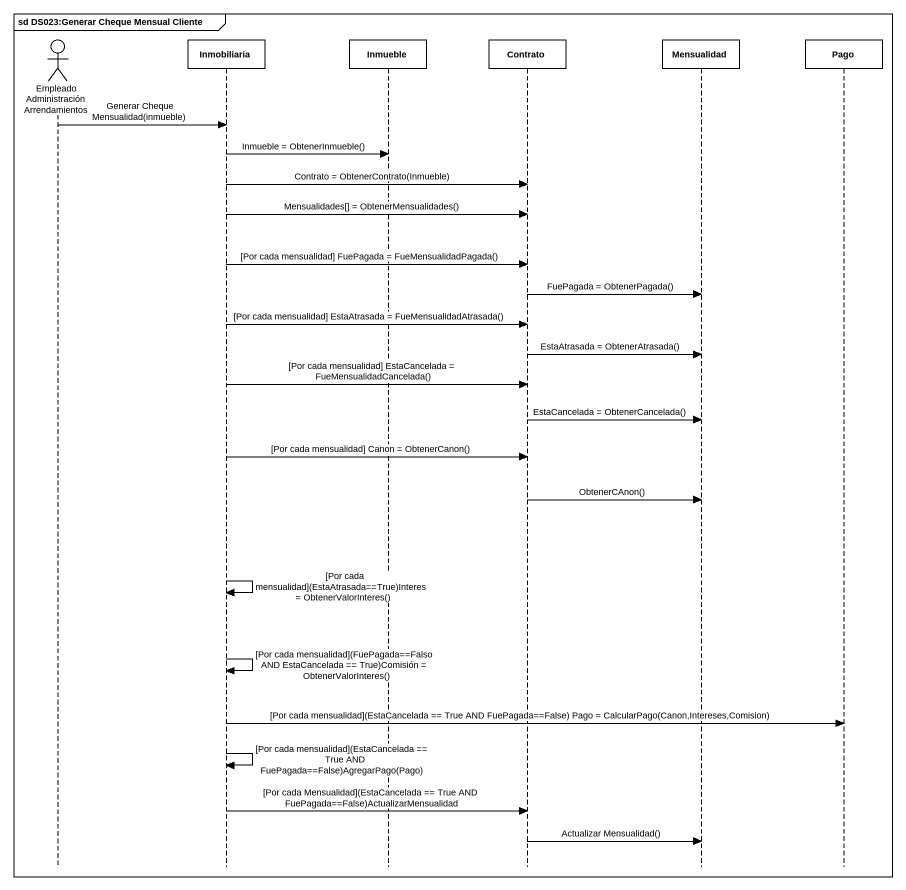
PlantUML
@startuml
mainframe sd DS023:Generar Cheque Mensual Cliente
hide footbox
actor "Empleado Administración Arrendamientos" as Empleado_Administración
participant Inmobiliaria
participant Inmueble
participant Contrato
participant Mensualidad
participant Pago

Empleado_Administración -> Inmobiliaria : Generar Cheque Mensualidad(inmueble)
Inmobiliaria -> Inmueble : Inmueble = ObtenerInmueble()
Inmobiliaria -> Contrato : Contrato = ObtenerContrato(Inmueble)
Inmobiliaria -> Contrato : Mensualidades[] = ObtenerMensualidades()
Inmobiliaria -> Contrato : [Por cada mensualidad] FuePagada = FueMensualidadPagada()
Contrato -> Mensualidad : FuePagada = ObtenerPagada()
Inmobiliaria -> Contrato : [Por cada mensualidad] EstaAtrasada = FueMensualidadAtrasada()
Contrato -> Mensualidad : EstaAtrasada = ObtenerAtrasada()
Inmobiliaria -> Contrato : [Por cada mensualidad] EstaCancelada = FueMensualidadCancelada()
Contrato -> Mensualidad : EstaCancelada = ObtenerCancelada()
Inmobiliaria -> Contrato : [Por cada mensualidad] Canon = ObtenerCanon()
Contrato -> Mensualidad : ObtenerCAnon()
Inmobiliaria -> Inmobiliaria : [Por cada mensualidad](EstaAtrasada==True)Interes = ObtenerValorInteres()
Inmobiliaria -> Inmobiliaria : [Por cada mensualidad](FuePagada==Falso AND EstaCancelada == True)Comisión = ObtenerValorInteres()
Inmobiliaria -> Pago : [Por cada mensualidad](EstaCancelada == True AND FuePagada==False) Pago = CalcularPago(Canon,Intereses,Comision)
Inmobiliaria -> Inmobiliaria : [Por cada mensualidad](EstaCancelada == True AND FuePagada==False)AgregarPago(Pago)
Inmobiliaria -> Contrato : [Por cada Mensualidad](EstaCancelada == True AND FuePagada==False)ActualizarMensualidad
Contrato -> Mensualidad : Actualizar Mensualidad()
@enduml
